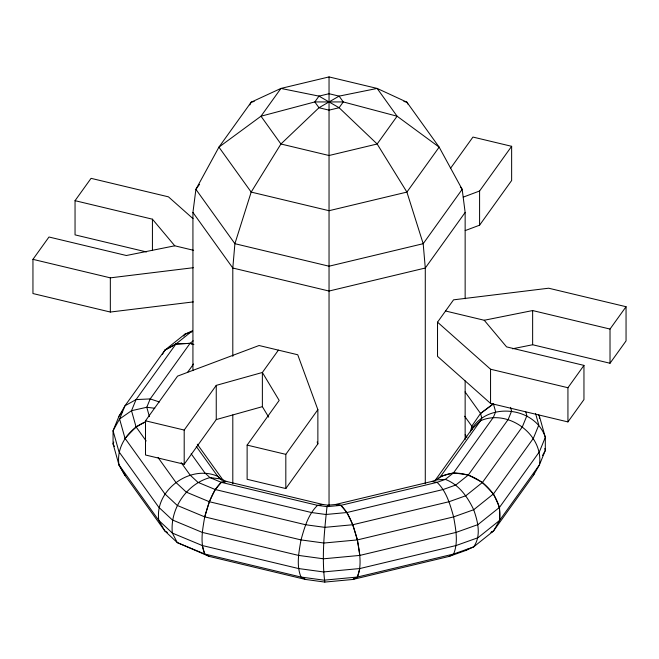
<?xml version="1.0" encoding="UTF-8"?>
<svg xmlns="http://www.w3.org/2000/svg" width="659" height="659" viewBox="0 0 659 659"><rect width="100%" height="100%" fill="white"/><g stroke="black" fill="none" stroke-linecap="round" stroke-linejoin="round"><path stroke-width="0.99" d="M192.93 370.638L192.93 212.453L195.904 189.347L218.928 147.138L251.178 102.178L280.923 88.43L329.039 76.922L377.162 88.43L406.908 102.178L439.158 147.138L462.173 189.347L465.147 212.453L465.147 298.741M470.477 432.007L471.786 426.159L480.526 413.448L493.402 403.81L495.642 411.809L493.41 417.271L453.549 472.832L445.352 479.39L437.082 482.339L340.835 505.354L335.538 504.489L327.993 505.189L322.877 504.489L226.638 481.474L221.309 482.339C211.819 491.49 208.228 504.596 204.71 516.878C202.675 529.07 199.908 542.118 204.71 554.021L209.323 556.443L305.57 579.459L324.805 582.078L352.787 579.467L449.059 556.443L465.864 550.438L473.706 546.863L493.492 531.03L533.378 475.444L539.424 464.883L545.322 450.443L545.322 437.312L539.441 416.323L538.436 414.569L539.424 416.299L539.441 418.35M471.795 430.006L472.314 428.045C489.275 401.52 535.578 407.32 545.322 437.312L539.424 451.753L499.555 507.315L499.555 520.453L493.492 531.03L490.947 532.447L493.509 531.006M357.351 577.053C362.195 565.167 359.501 552.094 357.392 539.91C353.883 527.628 350.324 514.514 340.851 505.354L335.505 504.489L431.744 481.474L436.217 479.884L445.352 479.39C459.035 484.53 467.618 497.043 473.706 509.728C477.841 521.574 481.457 535.668 473.706 546.863L453.631 554.03L357.392 577.045L352.812 579.459L357.351 577.053L323.964 580.175L300.998 577.045L204.751 554.03L202.247 545.52L172.345 533.073L158.827 520.453L118.966 464.883L113.06 443.869L113.06 430.739L118.966 416.299L125.012 405.746L164.874 350.176L184.685 334.319L192.519 330.744L175.928 344.014L164.89 350.151L162.353 354.575M357.392 577.045L359.896 568.536L456.135 545.52L477.997 537.719L499.538 520.478C504.951 489.151 462.173 459.488 436.217 479.884M175.928 344.014L190.056 343.347L193.754 344.575L190.056 343.347L175.92 344.031L136.051 399.593L125.012 405.746L119.592 419L113.06 430.739L118.941 451.72L158.827 507.315L172.345 519.935L202.198 532.373L298.494 555.397L323.503 558.807L359.847 555.413L357.351 539.919L323.964 543.032L300.998 539.91L204.751 516.895L209.323 501.721L215.18 489.505L221.325 482.347L226.671 481.482L220.477 478.904L209.949 477.61C186.497 483.953 169.8 509.003 172.345 533.073L177.279 542.596L209.298 556.435M113.801 442.065L113.06 443.869L114.46 446.505M434.915 480.716L471.803 429.297L472.314 428.045L471.786 426.159L464.661 416.233M533.378 475.444L534.54 472.602M204.71 516.878L177.279 505.453L164.874 493.871L125.012 438.301L136.051 426.867L145.771 421.752C128.991 428.581 116 446.316 118.966 464.883L124.988 475.419L164.874 531.006L177.279 542.596L204.71 554.021M183.82 336.148L184.685 334.319L192.329 331.592M249.827 104.913L251.178 102.178L254.176 101.461M542.522 455.476L545.322 450.443L544.787 448.54M327.993 505.189L327.012 506.647C324.327 531.525 321.608 557.333 324.805 582.078M193.301 301.904L110.333 312.045L32.95 293.543L32.95 259.349L48.98 237.009L126.363 255.511L174.767 245.807L193.614 250.313M146.471 251.952L75.044 234.868L75.044 200.674L91.066 178.342L168.449 196.843L193.038 218.664M199.504 184.331L195.904 189.347L234.901 243.698L232.8 268.024L232.8 356.354M118.966 416.299L122.533 411.323M190.056 343.347L150.194 398.917L146.784 407.262L149.404 416.62M268.674 417.155L262.373 406.669L262.373 372.475L216.251 385.375L216.251 419.569L184.199 464.249L145.507 454.998L145.507 420.804L177.559 376.124L259.053 345.514L297.744 354.764L317.869 409.676L317.869 443.878L285.817 488.55L247.125 479.299L247.125 445.105L279.177 400.425L262.373 372.475L278.395 350.143M187.584 372.31L193.532 364.015M184.199 464.249L184.199 430.055L216.251 385.375M450.394 168.498L472.948 137.064L511.639 146.314L511.639 180.508L479.587 225.189L465.205 230.592M285.817 488.55L285.817 454.356L317.869 409.676M463.293 197.115L479.587 190.995L511.639 146.314M465.147 212.453L425.286 268.024L425.286 483.722M445.542 310.999L484.233 320.258L506.573 346.881L583.956 365.383L583.956 399.576L567.934 421.917L490.551 403.415L437.527 356.362L437.527 322.169L453.557 299.837L548.667 288.214L626.05 306.715L626.05 340.909L610.02 363.249L532.637 344.748L512.471 348.792M438.49 478.459L440.69 476.3L480.543 420.755L481.745 417.806L480.526 413.448L465.073 391.907M499.555 507.315L493.509 493.871L482.462 482.437L522.332 426.867L526.87 415.763L525.8 411.966M567.934 421.917L567.934 387.723L583.956 365.383M610.02 363.249L610.02 329.055L626.05 306.715M493.509 493.871L533.378 438.301L538.798 425.047L535.553 413.473M499.555 520.453L539.424 464.883C543.996 434.816 508.04 408.489 480.543 420.755L471.803 429.297M190.056 343.347L193.178 340.851M482.454 482.454L465.864 495.725L449.059 501.721L352.812 524.737L324.805 527.357L305.57 524.737L209.323 501.721L186.316 492.141L175.92 482.437L158.069 457.56M493.492 493.888L473.706 509.728L453.631 516.895L357.392 539.91M499.538 507.339L477.997 524.58L456.135 532.381L359.896 555.397M465.864 550.438L467.445 549.178M480.543 413.473L493.41 403.827M164.874 350.176L175.92 344.031M449.059 556.443L453.631 554.03C458.507 542.143 455.707 529.078 453.631 516.895C450.122 504.613 446.58 491.482 437.082 482.339L431.744 481.474M216.251 419.569L262.373 406.669M440.673 476.325L453.549 472.832L468.327 474.999L482.462 482.437M484.233 320.258L532.637 310.554L610.02 329.055M322.877 504.489L317.547 505.354L221.309 482.339L209.949 477.61L204.842 472.832L191.151 453.763M32.95 259.349L110.333 277.851L193.301 267.711M359.847 568.544L323.503 571.938L298.494 568.536L202.247 545.52M154.758 408.275L146.784 407.262L131.52 410.697L119.592 419L124.988 438.276M403.909 101.461L406.908 102.178L407.806 104.007M75.044 200.674L152.427 219.183L174.767 245.807M437.527 322.169L490.551 369.221L567.934 387.723M145.507 420.804L184.199 430.055M247.125 445.105L285.817 454.356M159.429 401.982L150.194 398.917L136.051 399.593L131.52 410.697L136.042 426.859M305.57 579.459L300.998 577.045C296.122 565.158 298.922 552.094 300.998 539.91C304.507 527.628 308.05 514.498 317.547 505.354L327.012 506.647L340.851 505.354L346.964 512.521L352.787 524.745L357.351 539.919M167.419 532.423L164.874 531.006L158.827 520.453C154.247 490.378 190.212 464.06 217.709 476.325L221.902 480.312M220.625 479.167L217.709 476.325L196.291 446.464M460.377 186.843L462.173 189.347L423.185 243.698L425.286 268.024L329.039 291.039L232.8 268.024L192.93 212.453M465.139 434.8L466.926 437.288M197.296 444.224L223.475 480.716M181.134 462.552L190.056 474.999L197.865 482.289L215.18 489.505L311.427 512.521L325.884 514.49L346.955 512.521L443.202 489.505L455.839 484.991L468.327 474.999L508.196 419.429L511.606 411.084L510.552 407.344M136.051 426.867L146.166 440.97M118.966 464.883L125.012 475.444L124.452 473.491M317.16 441.95L317.869 443.878M532.637 310.554L532.637 344.748M490.551 369.221L490.551 403.415M479.587 190.995L479.587 225.189M465.147 380.91L465.147 439.462M329.039 76.922L329.039 505.717M232.8 414.906L232.8 483.722M152.427 219.183L152.427 250.362M110.333 277.851L110.333 312.045M251.178 192.09L234.901 243.698L329.039 266.211L423.185 243.698L406.908 192.09L377.162 144L339.105 107.738L318.981 96.123L280.923 88.43L260.989 116.215L218.928 147.138L251.178 192.09L329.039 210.707L406.908 192.09L439.158 147.138L397.097 116.215L377.162 88.43L339.105 96.123L318.981 107.738L280.923 144L251.178 192.09M318.981 96.123L314.813 101.931L260.989 116.215L280.923 144L329.039 155.508L377.162 144L397.097 116.215L343.265 101.931L314.813 101.931L318.981 107.738L329.039 110.144L339.105 107.738L343.265 101.931L339.105 96.123L329.039 93.718L318.981 96.123"/></g></svg>
